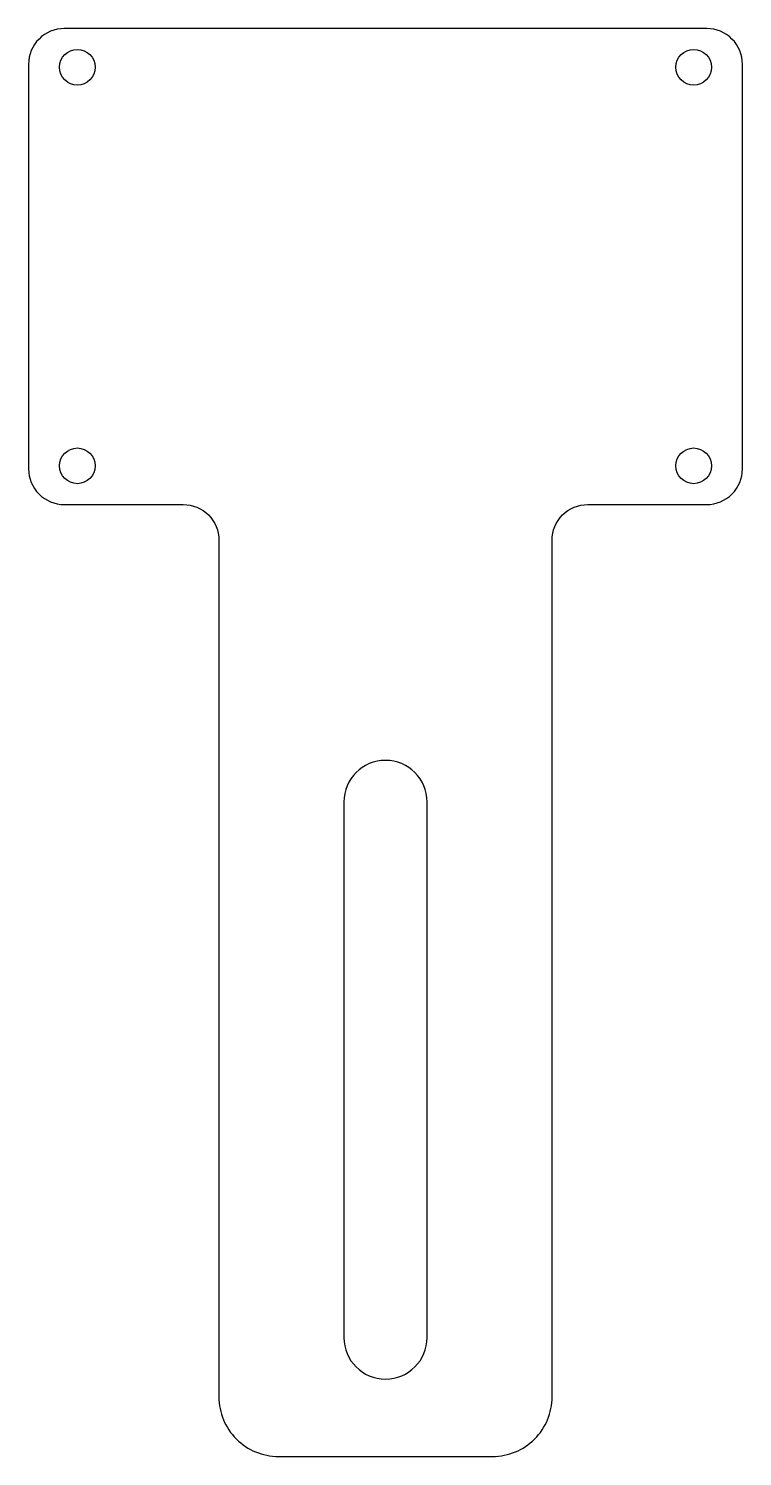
# Model space of a CAD drawing. Extents: x -44 to 16, y 0 to 120.
import ezdxf

# ---------------------------------------------------------------- set-up
doc = ezdxf.new("R2010")
doc.units = 0

msp = doc.modelspace()

# ---------------------------------------------------------------- linework, layer by layer
at = {"layer": '1'}
for points in [[(16, 117, 0.414214), (13, 120), (-41, 120, 0.414214), (-44, 117), (-44, 83, 0.414214), (-41, 80), (-31, 80, -0.414214), (-28, 77), (-28, 5, 0.414214), (-23, 0), (-5, 0, 0.414214), (0, 5), (0, 77, -0.414214), (3, 80), (13, 80, 0.414214), (16, 83)], [(-10.5, 55, 1), (-17.5, 55), (-17.5, 10, 1), (-10.5, 10)]]:
    msp.add_lwpolyline(points, format="xyb", close=True, dxfattribs=at)
for centre in [(-39.9, 116.75), (11.9, 116.75), (-39.9, 83.25), (11.9, 83.25)]:
    msp.add_circle(centre, 1.5, dxfattribs=at)

doc.saveas('drawing.dxf')
